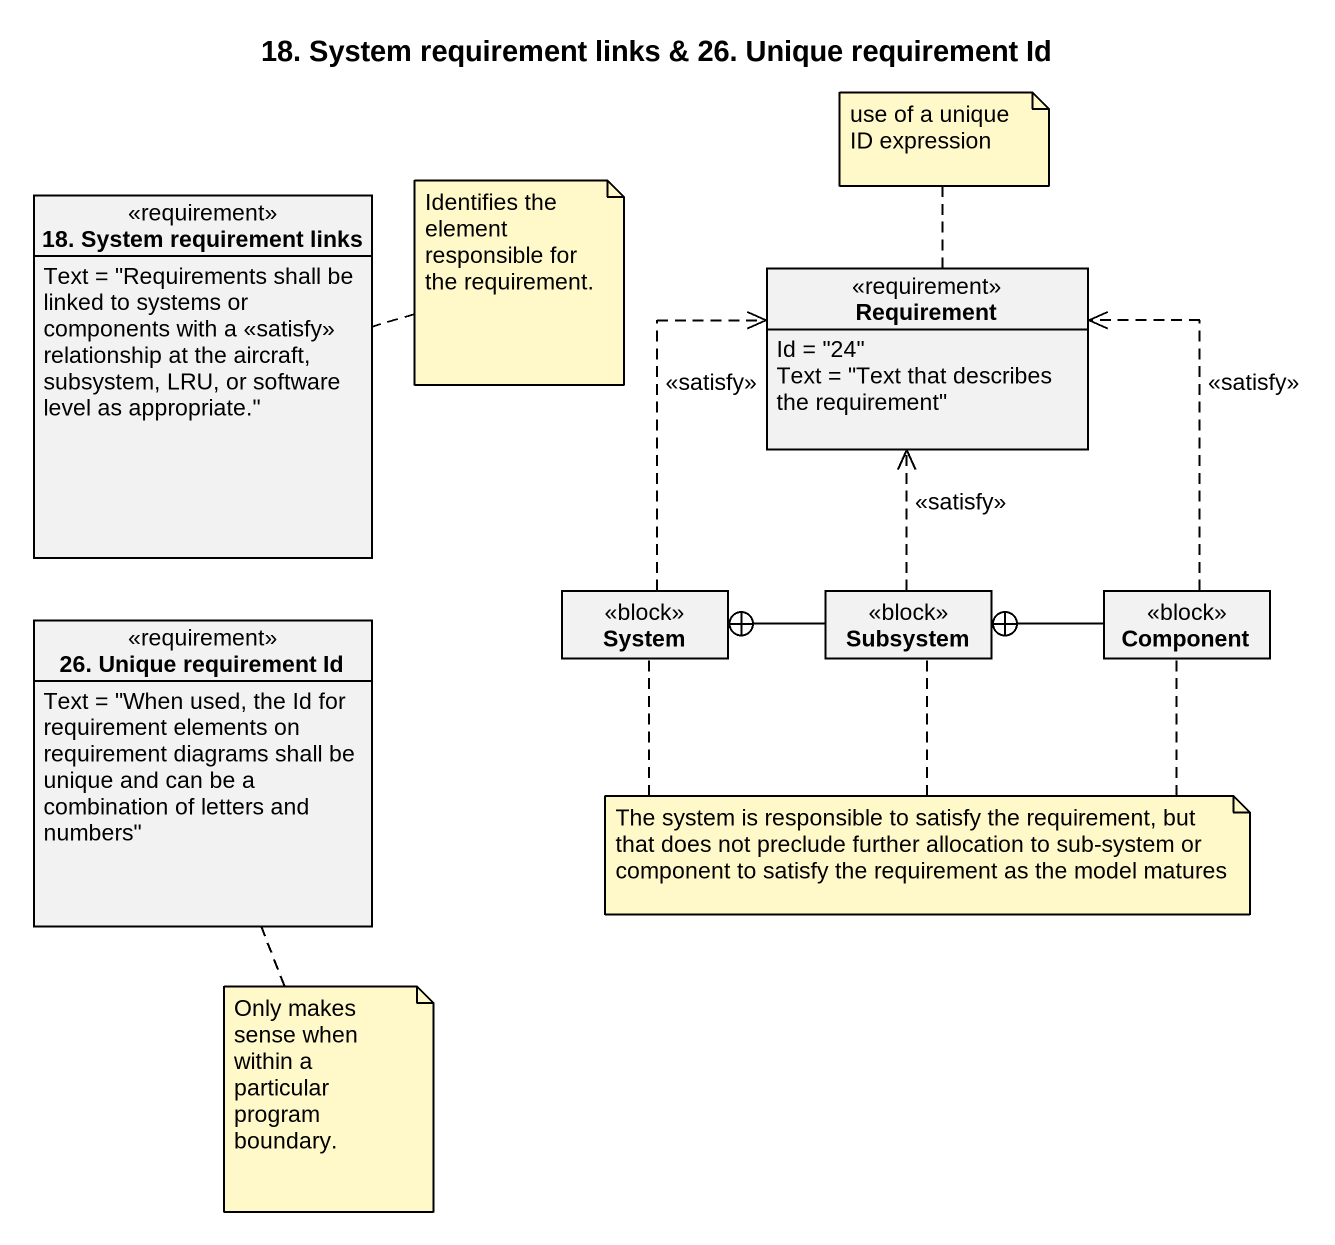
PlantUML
@startuml
title 18. System requirement links & 26. Unique requirement Id
hide circle
hide empty members
class "18. System requirement links" as r18_System_requirement_links <<requirement>> {
  Text = "Requirements shall be linked to systems or components with a <<satisfy>> relationship at the aircraft, subsystem, LRU, or software level as appropriate."
}
class Requirement <<requirement>> {
  Id = "24"
  Text = "Text that describes the requirement"
}
class "26. Unique requirement Id" as r26_Unique_requirement_Id <<requirement>> {
  Text = "When used, the Id for requirement elements on requirement diagrams shall be unique and can be a combination of letters and numbers"
}
class System <<block>>
class Subsystem <<block>>
class "Component" as Component_ <<block>>
System .up.> Requirement : <<satisfy>>
Subsystem .up.> Requirement : <<satisfy>>
Subsystem -left-+ System
Component_ .up.> Requirement : <<satisfy>>
Component_ -left-+ Subsystem
note top of Requirement : use of a unique ID expression
note right of r18_System_requirement_links : Identifies the element responsible for the requirement.
note as N3
  The system is responsible to satisfy the requirement, but that does not preclude further allocation to sub-system or component to satisfy the requirement as the model matures
end note
N3 .. System
N3 .. Subsystem
N3 .. Component_
note bottom of r26_Unique_requirement_Id : Only makes sense when within a particular program boundary.
@enduml
